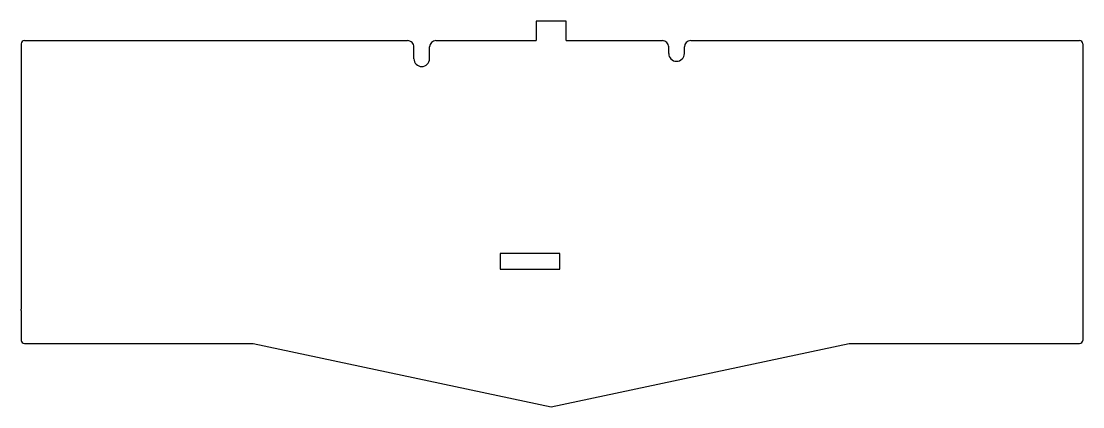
# Model space of a CAD drawing. Extents: x 25 to 362, y 12 to 135.
import ezdxf

# ---------------------------------------------------------------- set-up
doc = ezdxf.new("R2010")
doc.units = 0
doc.layers.add('BLACK', color=7, linetype='CONTINUOUS')

msp = doc.modelspace()

# ---------------------------------------------------------------- linework, layer by layer
at = {"layer": 'BLACK', "linetype": 'CONTINUOUS'}
for p, q in [((198.242, 134.759), (188.691, 134.759)), ((188.691, 134.759), (188.691, 128.587)), ((198.242, 128.587), (198.242, 134.759)), ((26.0965, 128.587), (147.834, 128.587)), ((156.834, 128.587), (188.691, 128.587)), ((198.242, 128.587), (228.78, 128.587)), ((237.78, 128.587), (361.335, 128.587)), ((25.0965, 127.587), (25.0965, 43.1853)), ((149.834, 122.829), (149.834, 126.587)), ((154.834, 122.829), (154.834, 126.587)), ((230.78, 124.51), (230.78, 126.587)), ((235.78, 124.51), (235.78, 126.587)), ((362.335, 127.587), (362.335, 33.2474)), ((196.25, 60.9261), (177.25, 60.9261)), ((177.25, 60.9261), (177.25, 55.926)), ((196.25, 55.9261), (196.25, 60.9261)), ((177.25, 55.926), (196.25, 55.9261)), ((25.0965, 42.7495), (25.0965, 43.1853)), ((25.0965, 42.7495), (25.0965, 38.6853)), ((25.0965, 38.6853), (25.0965, 33.7495)), ((25.0965, 33.7495), (25.0965, 33.2474)), ((26.0965, 32.2474), (98.789, 32.2474)), ((98.789, 32.2474), (193.466, 12.1231)), ((193.466, 12.1231), (288.144, 32.2474)), ((288.144, 32.2474), (361.335, 32.2474))]:
    msp.add_line(p, q, dxfattribs=at)
at = {"layer": 'BLACK'}
for centre, radius, start, end in [((26.0965, 127.587), 1, 89.9999, 180), ((147.834, 126.587), 2, -0.000029, 90), ((156.834, 126.587), 2, 90, 180), ((228.78, 126.587), 2, 0.000286, 90.0003), ((237.78, 126.587), 2, 90.0001, 180), ((361.335, 127.587), 1, 0.000057, 90.0001), ((152.334, 122.829), 2.5, 180, 360), ((233.28, 124.51), 2.5, 180, 360), ((26.0965, 33.2474), 1, 180, 270), ((361.335, 33.2474), 1, -90.0001, -0.000057)]:
    msp.add_arc(centre, radius, start, end, dxfattribs=at)

doc.saveas('drawing.dxf')
